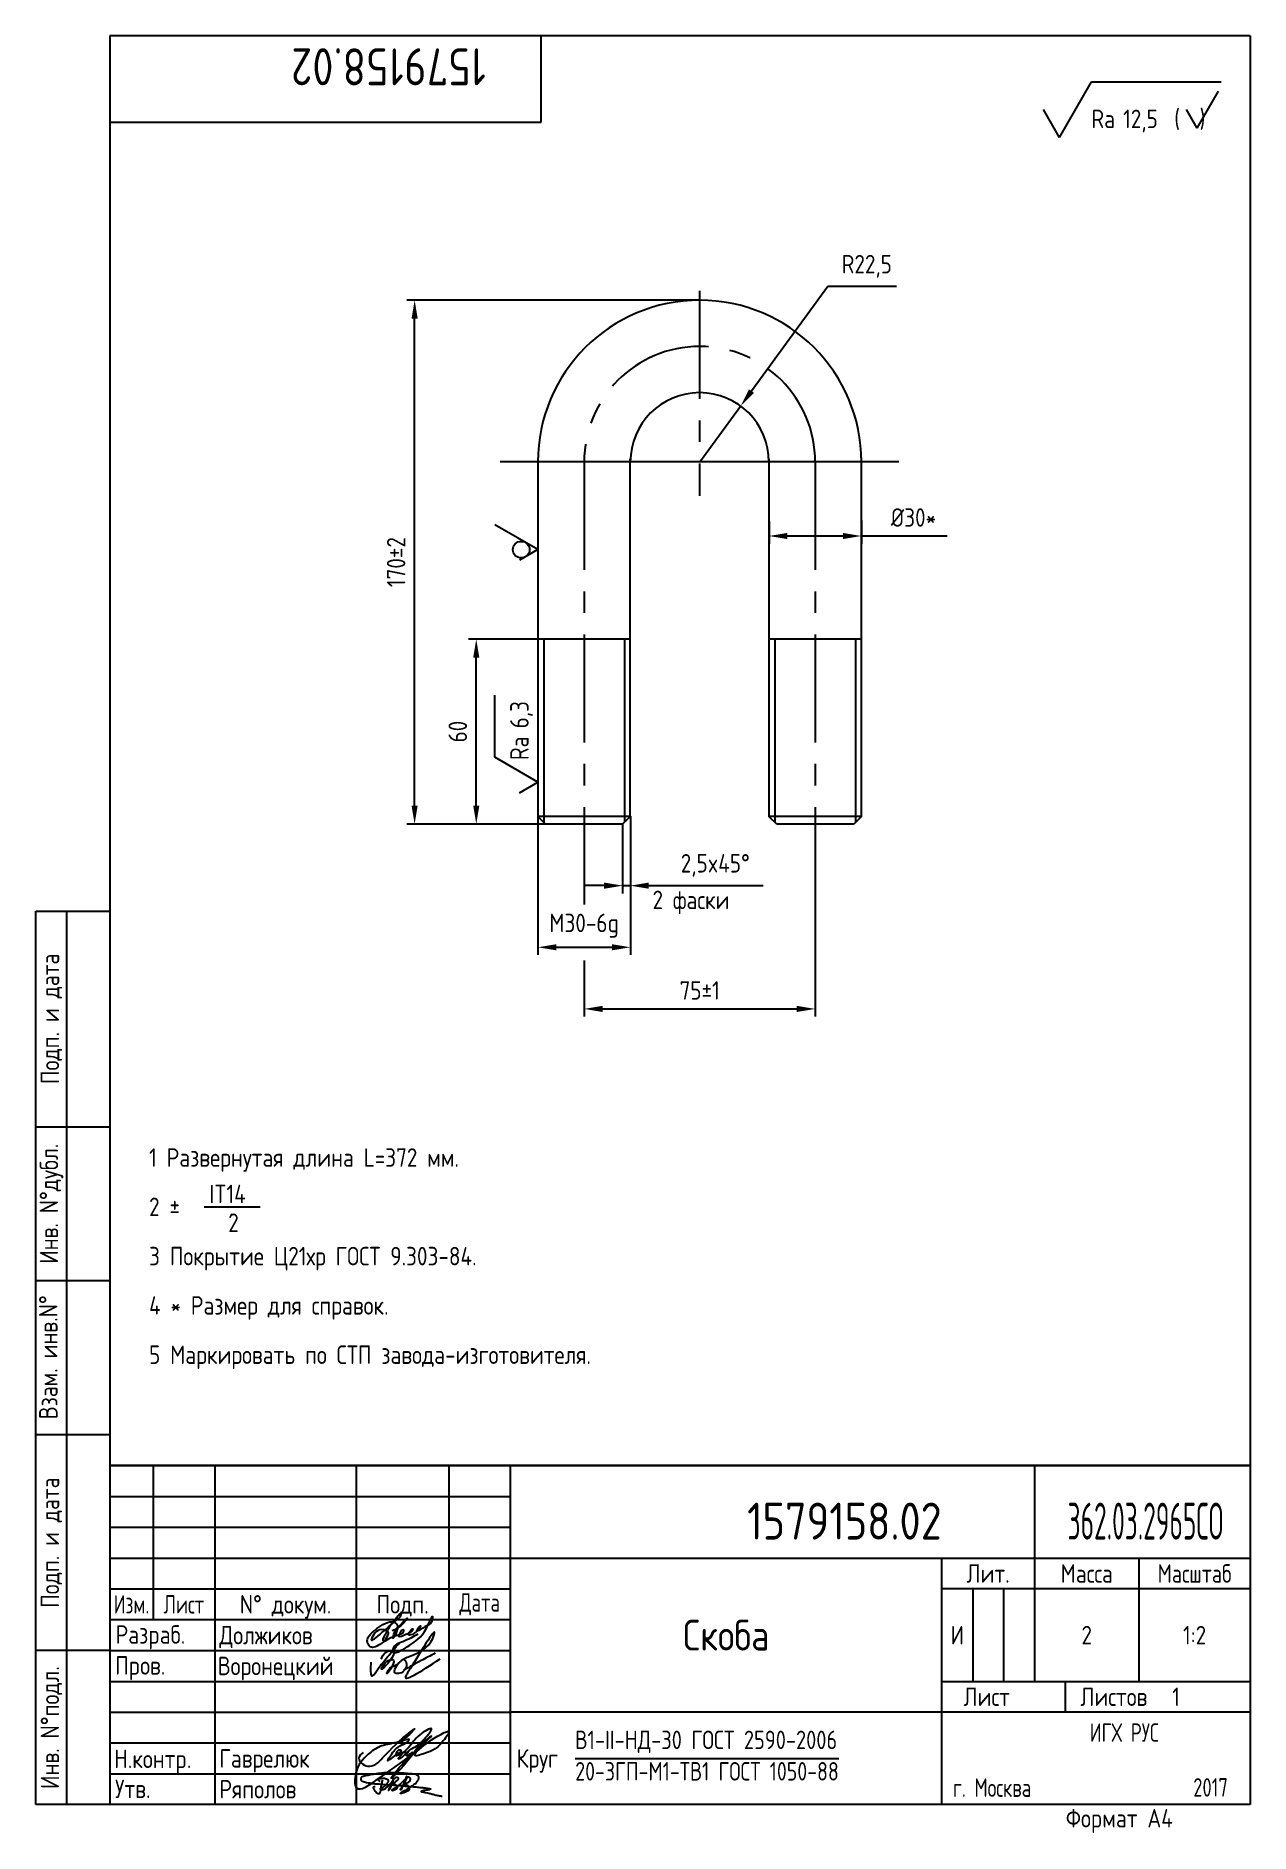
# Paper-space layout 'A4_protect' of a CAD drawing. Header units: millimetres. Extents: x 8 to 205, y 0 to 292.
# The model-space entities are those that its viewports show. They can reach past a viewport. Long polylines and large blocks are cut down to what shows.
import ezdxf
from ezdxf.enums import TextEntityAlignment as Align

# ---------------------------------------------------------------- set-up
doc = ezdxf.new("R2010")
doc.units = ezdxf.units.MM
doc.header["$LTSCALE"] = 7
doc.linetypes.add('CENTER', pattern=[2, 1.25, -0.25, 0.25, -0.25])
for name, color, linetype in [('Bord', 1, 'Continuous'), ('centr', 5, 'CENTER'), ('Cont', 6, 'Continuous'), ('DIM', 7, 'Continuous'), ('Text', 3, 'Continuous'), ('Textb', 6, 'Continuous'), ('VPORTI', 7, 'Continuous')]:
    doc.layers.add(name, color=color, linetype=linetype)
doc.layers.get('VPORTI').off()
doc.styles.add('Style1', font='romans.shx', dxfattribs={"width": 0.8})
doc.dimstyles.new('Lin_2', dxfattribs={"dimscale": 2, "dimtxt": 3, "dimasz": 3, "dimexe": 1.25, "dimexo": 0, "dimgap": 1.5, "dimtad": 1, "dimdec": 1, "dimtxsty": 'Style1', "dimcen": 2.5, "dimclrt": 3, "dimadec": 0, "dimazin": 0, "dimtfac": 1, "dimtdec": 1, "dimtmove": 0, "dimatfit": 3, "dimldrblk": 'DOT', "dimfxl": 1, "dimarcsym": 0})
doc.dimstyles.new('Rad2', dxfattribs={"dimscale": 2, "dimtxt": 3, "dimasz": 3, "dimexe": 1.25, "dimexo": 0, "dimgap": 1.5, "dimtad": 1, "dimtoh": 1, "dimtxsty": 'Style1', "dimcen": 2.5, "dimse1": 1, "dimclrt": 3, "dimadec": 0, "dimazin": 0, "dimtfac": 1, "dimtmove": 0, "dimatfit": 3, "dimldrblk": 'DOT', "dimfxl": 1, "dimarcsym": 0})

# ---------------------------------------------------------------- blocks, each defined once
blk = doc.blocks.new('A4')
at = {"layer": 'Bord'}
for p, q in [((20, 55), (85, 55)), ((20, 50), (85, 50)), ((20, 45), (85, 45)), ((160, 40), (160, 25)), ((165, 40), (165, 25)), ((20, 30), (85, 30)), ((20, 25), (85, 25)), ((20, 20), (85, 20)), ((20, 15), (85, 15)), ((20, 10), (85, 10))]:
    blk.add_line(p, q, dxfattribs=at)
at = {"layer": 'Cont'}
for p, q in [((205, 292), (20, 292)), ((20, 292), (20, 5)), ((90, 278), (90, 292)), ((205, 292), (205, 5)), ((20, 278), (90, 278)), ((8, 5), (8, 150)), ((8, 150), (20, 150)), ((13, 5), (13, 150)), ((8, 115), (20, 115)), ((20, 90), (8, 90)), ((20, 65), (8, 65)), ((205, 60), (20, 60)), ((20, 60), (205, 60)), ((27, 60), (27, 35)), ((37, 60), (37, 5)), ((60, 5), (60, 60)), ((75, 60), (75, 5)), ((85, 5), (85, 60)), ((170, 60), (170, 25)), ((85, 45), (205, 45)), ((155, 5), (155, 45)), ((187, 25), (187, 45)), ((20, 40), (85, 40)), ((205, 40), (155, 40)), ((85, 35), (20, 35)), ((20, 30), (8, 30)), ((155, 25), (205, 25)), ((175, 25), (175, 20)), ((205, 20), (85, 20)), ((20, 5), (8, 5)), ((205, 5), (20, 5))]:
    blk.add_line(p, q, dxfattribs=at)
at = {"layer": 'Text', "style": 'Style1', "width": 0.8}
for s, p in [('Подп. и дата', (10.5, 132.5)), ('Инв. N%%dдубл.', (10.5, 102.5)), ('Взам. инв.N%%d ', (10, 78.38)), ('Подп. и дата', (10.5, 47.5)), ('Инв. N%%dподл.', (10.5, 17.5))]:
    blk.add_text(s, height=3, rotation=90, dxfattribs=at).set_placement(p, align=Align.MIDDLE)
at = {"layer": 'Text', "style": 'Style1'}
for s, width, p in [('Лит.', 0.8, (162.5, 42.5)), ('Масса', 0.8, (178.5, 42.5)), ('Масштаб', 0.75, (196, 42.5)), ('Изм.', 0.7, (23.5, 37.5)), ('Лист', 0.7, (32, 37.5)), ('N%%d докум.', 0.8, (48.5, 37.5)), ('Подп.', 0.8, (67.5, 37.5)), ('Лист', 0.8, (162.27, 22.5)), ('Листов', 0.8, (182.9, 22.5))]:
    blk.add_text(s, height=3, dxfattribs=dict(at, width=width)).set_placement(p, align=Align.MIDDLE_CENTER)
at = {"layer": 'Text', "style": 'Style1', "width": 0.7}
for s, p in [('Дата', (80, 37.5)), ('ИГХ РУС', (184.61, 16.69))]:
    blk.add_text(s, height=3, dxfattribs=at).set_placement(p, align=Align.MIDDLE)
at = {"layer": 'Text', "style": 'Style1'}
for s, width, p in [('Разpаб.', 0.8, (20.92, 31.1)), ('Пpов.', 0.8, (20.84, 26.08)), ('Н.контp.', 0.8, (20.69, 10.92)), ('Утв.', 0.8, (20.84, 6.06)), ('г. Москва', 0.7, (156.81, 6.25)), ('Фоpмат А4', 0.8, (175.11, 1.29))]:
    blk.add_text(s, height=3, dxfattribs=dict(at, width=width)).set_placement(p)
for tag, p, width in [('ФИО', (39, 31), 0.8), ('ФИО', (39, 26), 0.8), ('ГОСТ_СОРТАМЕНТА', (98.19, 14), 0.8), ('ФИО', (39, 11), 0.8), ('ФИО', (39, 6), 0.8), ('200', (192.85, 6.29), 0.7)]:
    blk.add_attdef(tag, p, '', height=3, dxfattribs=dict(at, width=width))
at = {"layer": 'Text', "style": 'Style1', "width": 0.8}
for tag, p in [('И', (157.49, 32.5)), ('700', (178.5, 32.5)), ('1:20', (196, 32.5))]:
    blk.add_attdef(tag, text='', height=3, dxfattribs=at).set_placement(p, align=Align.MIDDLE)
blk.add_attdef('Сборочный_чертеж', text='', height=3, dxfattribs=at).set_placement((120, 21.3), align=Align.CENTER)
for tag, p in [('1', (171.12, 22.5)), ('2', (193, 22.5))]:
    blk.add_attdef(tag, text='', height=3, dxfattribs=at).set_placement(p, align=Align.MIDDLE_CENTER)
blk.add_attdef('ЛИСТ', text='', height=3, dxfattribs=at).set_placement((85.99, 12.5), align=Align.MIDDLE_LEFT)
at = {"layer": 'Text', "style": 'Style1', "width": 0.7}
blk.add_attdef('%%OГОСТ_ТЕХ._ТРЕБОВАНИЙ', text='', height=3, dxfattribs=at).set_placement((98.19, 8), align=Align.BOTTOM_LEFT)
at = {"layer": 'Textb', "style": 'Style1', "width": 0.8}
blk.add_attdef('1234567', (81, 290), '', height=6, rotation=180, dxfattribs=at)
blk.add_attdef('1234567', (123.4, 48), '', height=6, dxfattribs=at)
for tag, height, p in [('123ХЯ', 6, (183.62, 48)), ('НАИМЕНОВАНИЕ', 5, (120, 30))]:
    blk.add_attdef(tag, text='', height=height, dxfattribs=at).set_placement(p, align=Align.CENTER)
blk = doc.blocks.new('A$C314368CF')
at = {"layer": 'Text'}
for q in [(7.18, 6), (1.98, 3)]:
    blk.add_line((3.72, 0), q, dxfattribs=at)
at = {"layer": 'Text', "style": 'Style1', "width": 0.8}
blk.add_text('(  )', height=3, dxfattribs=at).set_placement((0, 0))
blk = doc.blocks.new('sherISO_18')
at = {"layer": 'Cont'}
for p, q in [((-30.94, -16.46), (-25.74, -7.46)), ((-25.74, -7.46), (-4.67, -7.46)), ((-30.94, -16.46), (-33.54, -11.96))]:
    blk.add_line(p, q, dxfattribs=at)
blk.add_blockref('A$C314368CF', (-12.3, -14.96))
at = {"layer": 'Textb', "style": 'Style1', "width": 0.8}
blk.add_text('Ra', height=3, dxfattribs=at).set_placement((-25.74, -14.96))
blk.add_attdef('12,5', (-20.6, -14.96), '', height=3, dxfattribs=at)
blk = doc.blocks.new('A$C63F45750')
at = {"layer": 'Text'}
for points, knots in [([(3.17, 2.37), (3.12, 2.38), (3.04, 2.41), (2.94, 2.5), (2.85, 2.57), (2.79, 2.69), (2.87, 2.77), (2.99, 2.84), (3.16, 2.89), (3.36, 2.93), (3.6, 2.95), (3.82, 2.92), (4.05, 2.87), (4.25, 2.78), (4.45, 2.63), (4.46, 2.42), (4.38, 2.26), (4.28, 2.1), (4.17, 1.94), (4.03, 1.78), (3.89, 1.62), (3.75, 1.52), (3.63, 1.43), (3.49, 1.36), (3.35, 1.3), (3.24, 1.25), (3.16, 1.21), (3.12, 1.15), (3.19, 1.1), (3.27, 1.09), (3.4, 1.07), (3.55, 1.07), (3.72, 1.12), (3.92, 1.19), (4.1, 1.34), (4.26, 1.51), (4.44, 1.65), (4.59, 1.81), (4.74, 1.93), (4.84, 2.04), (4.93, 2.14), (5.07, 2.29), (5.19, 2.53), (5.28, 2.68), (5.35, 2.96), (5.23, 2.66), (5.2, 2.44), (5.04, 2.09), (4.95, 1.81), (4.86, 1.57), (4.75, 1.31), (4.67, 1.12), (4.46, 0.78), (4.62, 1.17), (4.71, 1.45), (4.88, 1.74), (5.01, 2), (5.08, 2.19), (5.19, 2.4), (5.32, 2.58), (5.4, 2.75), (5.52, 2.89), (5.65, 3.04), (5.85, 3.1), (6.02, 3.03), (6.08, 2.87), (6.03, 2.7), (5.9, 2.51), (5.7, 2.37), (5.55, 2.23), (5.4, 2.17), (5.31, 2.12), (5.12, 2.09), (5.35, 2.07), (5.48, 2), (5.64, 1.93), (5.75, 1.8), (5.85, 1.67), (5.89, 1.54), (5.89, 1.37), (5.8, 1.2), (5.63, 1.06), (5.41, 0.94), (5.23, 0.86), (5.02, 0.92), (5.13, 1.1), (5.28, 1.16), (5.44, 1.27), (5.61, 1.36), (5.74, 1.46), (5.86, 1.53), (5.95, 1.61), (6.05, 1.69), (6.15, 1.77), (6.28, 1.87), (6.46, 2.02), (6.65, 2.19), (6.83, 2.37), (6.98, 2.49), (7.11, 2.61), (7.2, 2.74), (7.32, 2.84), (7.42, 2.97), (7.48, 3.08), (7.48, 3.27), (7.34, 3.08), (7.28, 2.94), (7.18, 2.69), (7.1, 2.46), (7, 2.22), (6.93, 1.98), (6.83, 1.78), (6.73, 1.55), (6.67, 1.34), (6.6, 1.14), (6.56, 1.03), (6.39, 0.99), (6.62, 1.33), (6.75, 1.54), (6.93, 1.87), (7.05, 2.08), (7.18, 2.32), (7.33, 2.6), (7.47, 2.89), (7.6, 3.07), (7.79, 3.18), (7.95, 3.01), (8, 2.81), (7.99, 2.62), (7.94, 2.46), (7.83, 2.33), (7.69, 2.22), (7.53, 2.11), (7.37, 2.03), (7.21, 1.99), (7.11, 1.97), (6.89, 1.98), (7.07, 1.94), (7.15, 1.9), (7.27, 1.88), (7.39, 1.84), (7.52, 1.81), (7.62, 1.72), (7.7, 1.62), (7.78, 1.51), (7.83, 1.39), (7.87, 1.26), (7.88, 1.13), (7.86, 0.99), (7.75, 0.88), (7.6, 0.77), (7.4, 0.73), (7.19, 0.66), (6.97, 0.55), (6.71, 0.48), (6.57, 0.44), (6.42, 0.42), (6.52, 0.58), (6.61, 0.64), (6.81, 0.78), (7.06, 0.89), (7.33, 1.04), (7.55, 1.16), (7.7, 1.24), (7.84, 1.32), (7.99, 1.43), (8.21, 1.58), (8.48, 1.76), (8.74, 1.95), (8.97, 2.12), (9.1, 2.29), (9.23, 2.44), (9.3, 2.6), (9.37, 2.74), (9.42, 2.92), (9.45, 3.13), (9.21, 3.48), (8.67, 3.59), (8.09, 3.63), (7.57, 3.66), (7.06, 3.74), (6.57, 3.75), (6.09, 3.74), (5.67, 3.78), (5.28, 3.78), (4.96, 3.81), (4.65, 3.83), (4.31, 3.82), (3.97, 3.79), (3.61, 3.74), (3.22, 3.67), (2.86, 3.66), (2.53, 3.61), (2.18, 3.52), (1.78, 3.54), (1.38, 3.37), (0.96, 3.35), (0.58, 3.24), (0.25, 3.19), (0.03, 3.06), (-0.03, 2.83), (0.02, 2.6), (0.26, 2.38), (0.59, 2.33), (1, 2.2), (1.48, 2.15), (1.93, 2.05), (2.35, 2.02), (2.72, 2.01), (3.11, 1.94), (3.68, 1.94), (4.25, 1.83), (4.91, 1.87), (5.53, 1.76), (6.13, 1.72), (6.73, 1.71), (7.32, 1.62), (7.99, 1.55), (8.64, 1.54), (9.16, 1.46), (9.61, 1.42), (10.03, 1.4), (10.41, 1.32), (10.73, 1.29), (11.01, 1.24), (11.18, 1.23), (11.42, 1.14), (11.18, 1.06), (11.01, 1.03), (10.71, 0.98), (10.37, 0.92), (10.1, 0.91), (9.65, 0.75), (10.22, 0.67), (10.54, 0.59), (11.08, 0.47), (11.61, 0.35), (12.17, 0.15), (12.64, 0.08), (12.98, 0.03), (13.11, 0.01), (13.18, 0)], [0, 0, 0, 0, 0.153866, 0.270441, 0.388867, 0.510533, 0.592156, 0.71333, 0.90842, 1.11344, 1.349254, 1.61246, 1.782219, 2.047249, 2.291879, 2.451528, 2.651081, 2.806158, 3.017979, 3.227348, 3.462381, 3.633009, 3.75766, 3.920516, 4.080796, 4.214529, 4.291786, 4.349969, 4.397594, 4.50822, 4.594826, 4.799244, 4.954392, 5.128468, 5.437537, 5.632649, 5.842485, 6.094987, 6.293219, 6.410959, 6.551192, 6.687808, 7.022147, 7.294342, 7.425356, 7.52079, 7.946481, 8.313051, 8.59833, 8.833695, 9.090496, 9.427695, 9.601191, 9.883219, 10.093306, 10.673943, 10.798776, 10.974628, 11.287247, 11.486184, 11.648652, 11.848902, 12.027194, 12.25348, 12.40059, 12.537783, 12.716293, 12.91523, 13.208551, 13.438489, 13.549668, 13.67779, 13.77127, 13.930001, 14.029091, 14.272112, 14.434836, 14.547084, 14.739051, 14.830983, 15.061241, 15.268922, 15.500489, 15.788979, 15.879568, 16.024283, 16.221854, 16.418714, 16.593102, 16.783247, 16.91018, 17.018213, 17.135263, 17.278205, 17.430482, 17.620087, 17.979626, 18.191789, 18.388716, 18.565718, 18.714854, 18.857929, 19.039974, 19.171375, 19.283034, 19.400085, 19.618058, 19.882245, 20.150781, 20.377854, 20.649532, 20.89723, 21.042543, 21.40016, 21.557817, 21.667145, 21.752781, 21.926256, 22.412297, 22.813145, 22.961412, 23.171289, 23.607257, 23.940428, 24.110007, 24.291214, 24.48084, 24.697609, 24.904078, 25.034245, 25.218018, 25.407651, 25.573473, 25.787447, 25.930292, 26.051316, 26.18846, 26.285312, 26.406799, 26.52425, 26.630463, 26.793722, 26.898606, 27.029313, 27.171012, 27.314101, 27.419918, 27.580557, 27.709367, 27.829268, 28.024364, 28.266961, 28.41242, 28.705761, 28.989137, 29.187748, 29.233768, 29.332802, 29.529535, 29.667094, 30.039923, 30.332117, 30.61061, 30.769982, 30.856778, 31.109923, 31.313488, 31.656425, 32.066331, 32.296628, 32.49714, 32.710276, 32.891468, 33.014834, 33.177747, 33.444503, 33.618009, 34.409008, 34.914636, 35.419802, 35.95397, 36.458179, 36.88069, 37.388403, 37.738353, 38.034261, 38.353468, 38.693154, 39.037638, 39.391136, 39.787481, 40.203773, 40.488977, 40.784975, 41.26625, 41.668005, 42.070065, 42.499388, 42.869834, 43.079573, 43.213439, 43.554591, 43.717296, 44.153724, 44.506336, 45.019111, 45.587859, 45.90191, 46.270392, 46.703958, 47.093115, 47.952647, 48.44014, 49.079253, 49.808223, 50.268654, 50.851051, 51.604831, 52.298429, 52.776925, 53.1907, 53.661988, 54.042386, 54.348524, 54.616841, 54.853814, 54.983777, 55.126096, 55.333328, 55.613101, 56.008732, 56.315809, 56.59982, 56.87931, 57.399251, 57.889617, 58.432507, 59.066698, 59.660314, 59.862668, 60.07277, 60.07277, 60.07277, 60.07277]), ([(2.31, 1.53), (2.26, 1.52), (2.17, 1.51), (2.06, 1.48), (1.93, 1.38), (2.07, 1.25), (2.14, 1.11), (2.26, 0.93), (2.39, 0.72), (2.57, 0.54), (2.71, 0.44), (2.86, 0.4), (3.02, 0.43), (3.14, 0.54), (3.21, 0.79), (3.25, 1.07), (3.31, 1.4), (3.35, 1.67), (3.38, 1.92), (3.47, 2.19), (3.5, 2.43), (3.54, 2.59), (3.56, 2.64)], [0, 0, 0, 0, 0.15847, 0.269731, 0.363591, 0.555514, 0.688037, 0.848606, 1.204359, 1.433632, 1.58673, 1.729549, 1.880686, 2.057874, 2.19169, 2.63505, 2.928153, 3.184121, 3.441863, 3.696117, 4.025873, 4.178055, 4.178055, 4.178055, 4.178055])]:
    blk.add_open_spline(points, degree=3, knots=knots, dxfattribs=at)
blk = doc.blocks.new('sherISO_09')
at = {"layer": 'Text'}
for q in [(4.04, 7), (-1.73, 3)]:
    blk.add_line((0, 0), q, dxfattribs=at)
blk.add_circle((0, 2.71), 1.35, dxfattribs=at)
blk = doc.blocks.new('sherISO_03')
at = {"layer": 'Text'}
blk.add_line((4.04, 7), (14.12, 7), dxfattribs=at)
blk.add_lwpolyline([(-1.73, 3), (0, 0), (4.04, 7)], dxfattribs=at)
at = {"layer": 'Text', "style": 'Style1', "width": 0.8}
blk.add_text('Ra', height=3, dxfattribs=at).set_placement((3.58, 1.5))
blk.add_attdef('6,3', (8.73, 1.5), '', height=3, dxfattribs=at)
blk = doc.blocks.new('*D9')
at = {"layer": 'Defpoints', "color": 0, "transparency": 16777216}
for p in [(996.4, 29.17), (998.9, 31.67), (998.9, 9.17)]:
    blk.add_point(p, dxfattribs=at)
at = {"layer": 'DIM', "color": 0, "lineweight": -2, "transparency": 16777216}
for p, q in [((996.4, 29.17), (996.4, 6.67)), ((998.9, 31.67), (998.9, 6.67)), ((990.4, 9.17), (984.4, 9.17)), ((996.4, 9.17), (998.9, 9.17)), ((1004.9, 9.17), (1042.04, 9.17))]:
    blk.add_line(p, q, dxfattribs=at)
at = {"layer": 'DIM', "color": 0, "transparency": 16777216}
for points in [[(990.4, 10.17), (990.4, 8.17), (996.4, 9.17)], [(1004.9, 10.17), (1004.9, 8.17), (998.9, 9.17)]]:
    blk.add_solid(points, dxfattribs=at)
at = {"layer": 'DIM', "color": 3, "transparency": 16777216, "insert": (1026.47, 15.74), "char_height": 6, "attachment_point": 5, "style": 'Style1'}
blk.add_mtext('2,5x45%%d', dxfattribs=at)
blk = doc.blocks.new('_Dot')
at = {"color": 0, "linetype": 'ByBlock', "lineweight": -2}
blk.add_line((-0.5, 0), (-1, 0), dxfattribs=at)
at = {"color": 0, "linetype": 'ByBlock', "const_width": 0.5}
blk.add_lwpolyline([(-0.25, 0, 1), (0.25, 0, 1)], format="xyb", close=True, dxfattribs=at)
blk = doc.blocks.new('*D10')
at = {"layer": 'Defpoints', "color": 0, "transparency": 16777216}
for p in [(968.9, 31.67), (998.9, 9.17), (998.9, -10.83)]:
    blk.add_point(p, dxfattribs=at)
at = {"layer": 'DIM', "color": 0, "lineweight": -2, "transparency": 16777216}
for p, q in [((968.9, 31.67), (968.9, -13.33)), ((998.9, 9.17), (998.9, -13.33)), ((974.9, -10.83), (992.9, -10.83))]:
    blk.add_line(p, q, dxfattribs=at)
at = {"layer": 'DIM', "color": 0, "transparency": 16777216}
for points in [[(974.9, -9.83), (974.9, -11.83), (968.9, -10.83)], [(992.9, -9.83), (992.9, -11.83), (998.9, -10.83)]]:
    blk.add_solid(points, dxfattribs=at)
at = {"layer": 'DIM', "color": 3, "transparency": 16777216, "insert": (983.9, -3.83), "char_height": 6, "attachment_point": 5, "style": 'Style1'}
blk.add_mtext('М30-6g', dxfattribs=at)
blk = doc.blocks.new('*D11')
at = {"layer": 'Defpoints', "color": 0, "transparency": 16777216}
for p in [(1058.9, 24.37), (983.9, -15.13), (1058.9, -30.83)]:
    blk.add_point(p, dxfattribs=at)
at = {"layer": 'DIM', "color": 0, "lineweight": -2, "transparency": 16777216}
for p, q in [((1058.9, 24.37), (1058.9, -33.33)), ((983.9, -15.13), (983.9, -33.33)), ((989.9, -30.83), (1052.9, -30.83))]:
    blk.add_line(p, q, dxfattribs=at)
at = {"layer": 'DIM', "color": 0, "transparency": 16777216}
for points in [[(989.9, -29.83), (989.9, -31.83), (983.9, -30.83)], [(1052.9, -29.83), (1052.9, -31.83), (1058.9, -30.83)]]:
    blk.add_solid(points, dxfattribs=at)
at = {"layer": 'DIM', "color": 3, "transparency": 16777216, "insert": (1021.4, -24.83), "char_height": 6, "attachment_point": 5, "style": 'Style1'}
blk.add_mtext('75±1', dxfattribs=at)
blk = doc.blocks.new('*D12')
at = {"layer": 'Defpoints', "color": 0, "transparency": 16777216}
for p in [(1043.9, 127.32), (1073.9, 127.68), (1073.9, 122.65)]:
    blk.add_point(p, dxfattribs=at)
at = {"layer": 'DIM', "color": 0, "lineweight": -2, "transparency": 16777216}
for p, q in [((1043.9, 127.32), (1043.9, 120.15)), ((1049.9, 122.65), (1067.9, 122.65)), ((1073.9, 127.68), (1073.9, 120.15)), ((1073.9, 122.65), (1101.67, 122.65))]:
    blk.add_line(p, q, dxfattribs=at)
at = {"layer": 'DIM', "color": 0, "transparency": 16777216}
for points in [[(1049.9, 123.65), (1049.9, 121.65), (1043.9, 122.65)], [(1067.9, 123.65), (1067.9, 121.65), (1073.9, 122.65)]]:
    blk.add_solid(points, dxfattribs=at)
at = {"layer": 'DIM', "color": 3, "transparency": 16777216, "insert": (1090.78, 128.65), "char_height": 6, "attachment_point": 5, "style": 'Style1'}
blk.add_mtext('%%c30*', dxfattribs=at)
blk = doc.blocks.new('*D13')
at = {"layer": 'Defpoints', "color": 0, "transparency": 16777216}
for p in [(928.9, 199.17), (1021.4, 199.17), (948.9, 29.17)]:
    blk.add_point(p, dxfattribs=at)
at = {"layer": 'DIM', "color": 0, "lineweight": -2, "transparency": 16777216}
for p, q in [((1021.4, 199.17), (926.4, 199.17)), ((928.9, 35.17), (928.9, 193.17)), ((948.9, 29.17), (926.4, 29.17))]:
    blk.add_line(p, q, dxfattribs=at)
at = {"layer": 'DIM', "color": 0, "transparency": 16777216}
for points in [[(927.9, 193.17), (929.9, 193.17), (928.9, 199.17)], [(927.9, 35.17), (929.9, 35.17), (928.9, 29.17)]]:
    blk.add_solid(points, dxfattribs=at)
at = {"layer": 'DIM', "color": 3, "transparency": 16777216, "insert": (922.9, 114.17), "char_height": 6, "attachment_point": 5, "rotation": 90, "style": 'Style1'}
blk.add_mtext('170±2', dxfattribs=at)
blk = doc.blocks.new('*D14')
at = {"layer": 'Defpoints', "color": 0, "transparency": 16777216}
for p in [(948.9, 89.17), (968.9, 89.17), (971.4, 29.17)]:
    blk.add_point(p, dxfattribs=at)
at = {"layer": 'DIM', "color": 0, "lineweight": -2, "transparency": 16777216}
for p, q in [((968.9, 89.17), (946.4, 89.17)), ((948.9, 35.17), (948.9, 83.17)), ((971.4, 29.17), (946.4, 29.17))]:
    blk.add_line(p, q, dxfattribs=at)
at = {"layer": 'DIM', "color": 0, "transparency": 16777216}
for points in [[(947.9, 83.17), (949.9, 83.17), (948.9, 89.17)], [(947.9, 35.17), (949.9, 35.17), (948.9, 29.17)]]:
    blk.add_solid(points, dxfattribs=at)
at = {"layer": 'DIM', "color": 3, "transparency": 16777216, "insert": (942.9, 59.17), "char_height": 6, "attachment_point": 5, "rotation": 90, "style": 'Style1'}
blk.add_mtext('60', dxfattribs=at)
blk = doc.blocks.new('*D15')
at = {"layer": 'Defpoints', "color": 0, "transparency": 16777216}
for p in [(1034.68, 164.83), (1021.4, 146.67)]:
    blk.add_point(p, dxfattribs=at)
at = {"layer": 'DIM', "color": 0, "lineweight": -2, "transparency": 16777216}
for p, q in [((1063.03, 203.61), (1038.22, 169.68)), ((1085.23, 203.61), (1063.03, 203.61)), ((1021.4, 146.67), (1034.68, 164.83))]:
    blk.add_line(p, q, dxfattribs=at)
at = {"layer": 'DIM', "color": 0, "transparency": 16777216}
blk.add_solid([(1037.41, 170.27), (1039.03, 169.09), (1034.68, 164.83)], dxfattribs=at)
at = {"layer": 'DIM', "color": 3, "transparency": 16777216, "insert": (1075.63, 210.18), "char_height": 6, "attachment_point": 5, "style": 'Style1'}
blk.add_mtext('R22,5', dxfattribs=at)

msp = doc.modelspace()

# ---------------------------------------------------------------- linework, layer by layer
at = {"layer": 'Bord', "ltscale": 16}
for p, q in [((970.793, 89.169), (970.793, 29.775)), ((997.004, 89.169), (997.004, 29.775)), ((1045.793, 89.169), (1045.793, 29.775)), ((1072.004, 89.169), (1072.004, 29.775))]:
    msp.add_line(p, q, dxfattribs=at)
at = {"layer": 'centr'}
for p, q in [((1021.398, 202.171), (1021.398, 135.724)), ((983.898, 146.669), (983.898, 25.292)), ((1058.898, 146.669), (1058.898, 24.367))]:
    msp.add_line(p, q, dxfattribs=at)
at = {"layer": 'centr', "ltscale": 16}
msp.add_line((1086.012, 146.669), (956.711, 146.669), dxfattribs=at)
at = {"layer": 'centr'}
msp.add_arc((1021.398, 146.669), 37.5, 0, 180, dxfattribs=at)
at = {"layer": 'Cont'}
for p, q in [((968.898, 147.669), (968.898, 31.669)), ((998.898, 31.669), (998.898, 147.669)), ((1043.898, 147.669), (1043.898, 31.669)), ((1073.898, 31.669), (1073.898, 147.669))]:
    msp.add_line(p, q, dxfattribs=at)
at = {"layer": 'Cont', "ltscale": 16}
for p, q in [((998.898, 89.169), (968.898, 89.169)), ((1073.898, 89.169), (1043.898, 89.169)), ((971.398, 29.169), (968.898, 31.669)), ((998.898, 31.669), (968.898, 31.669)), ((996.398, 29.169), (971.398, 29.169)), ((998.898, 31.669), (996.398, 29.169)), ((1046.398, 29.169), (1043.898, 31.669)), ((1073.898, 31.669), (1043.898, 31.669)), ((1071.398, 29.169), (1046.398, 29.169)), ((1073.898, 31.669), (1071.398, 29.169))]:
    msp.add_line(p, q, dxfattribs=at)
at = {"layer": 'Cont'}
for radius in [52.5, 22.5]:
    msp.add_arc((1021.398, 146.669), radius, 0, 180, dxfattribs=at)
at = {"layer": 'DIM'}
msp.add_line((983.898, 25.292), (983.898, 3.078), dxfattribs=at)

# ---------------------------------------------------------------- block references
at = {"layer": 'DIM', "xscale": 2, "yscale": 2, "zscale": 2, "rotation": 90}
msp.add_blockref('sherISO_09', (968.898, 118.215), dxfattribs=at)
msp.add_blockref('sherISO_03', (968.898, 42.757), dxfattribs=at).add_auto_attribs({'6,3': '6,3'})

# ---------------------------------------------------------------- texts
at = {"layer": 'Text', "style": 'Style1', "width": 0.8}
msp.add_text('2 фаски', height=6, dxfattribs=at).set_placement((1006.098, 1.559))

# ---------------------------------------------------------------- dimensions: what is measured, and where the dimension line sits
at = {"layer": 'DIM'}
dim = msp.add_radius_dim(center=(1021.398, 146.669), mpoint=(1034.678, 164.832), dimstyle='Rad2', dxfattribs=at)
dim.commit()
dim.dimension.update_dxf_attribs({"geometry": '*D15', "text_midpoint": (1075.631, 203.611), "dimtype": 164})
dim = msp.add_linear_dim(base=(928.898, 199.169), p1=(948.898, 29.169), p2=(1021.398, 199.169), angle=90, text='<>±2', dimstyle='Lin_2', dxfattribs=at)
dim.commit()
dim.dimension.update_dxf_attribs({"geometry": '*D13', "text_midpoint": (922.898, 114.169)})
for base, p1, p2, text, picture, middle in [((1073.898, 122.648), (1043.898, 127.32), (1073.898, 127.685), '%%c<>*', '*D12', (1090.784, 122.648)), ((998.898, -10.831), (968.898, 31.669), (998.898, 9.169), 'М<>-6g', '*D10', (983.898, -10.831)), ((998.898, 9.169), (996.398, 29.169), (998.898, 31.669), '<>x45%%d', '*D9', (1026.47, 9.169))]:
    dim = msp.add_linear_dim(base=base, p1=p1, p2=p2, text=text, dimstyle='Lin_2', dxfattribs=at)
    dim.commit()
    dim.dimension.update_dxf_attribs({"geometry": picture, "text_midpoint": middle, "dimtype": 160})
dim = msp.add_linear_dim(base=(948.898, 89.169), p1=(971.398, 29.169), p2=(968.898, 89.169), angle=90, dimstyle='Lin_2', dxfattribs=at)
dim.commit()
dim.dimension.update_dxf_attribs({"geometry": '*D14', "text_midpoint": (942.898, 59.169)})
dim = msp.add_linear_dim(base=(1058.898, -30.831), p1=(983.898, -15.126), p2=(1058.898, 24.367), text='<>±1', dimstyle='Lin_2', override={"dimtol": 0, "dimlim": 0, "dimtp": 0, "dimtm": 0, "dimtfac": 1, "dimtdec": 2, "dimtolj": 0, "dimtzin": 8}, dxfattribs=at)
dim.commit()
dim.dimension.update_dxf_attribs({"geometry": '*D11', "text_midpoint": (1021.398, -24.831)})

psp = doc.layouts.new('A4_protect')

# ---------------------------------------------------------------- linework, layer by layer
at = {"layer": 'Cont'}
psp.add_line((205, 292), (205, 5), dxfattribs=at)
at = {"layer": 'Text'}
psp.add_line((35.28, 102), (44.4, 102), dxfattribs=at)
for points, knots in [([(69.96, 32.63), (69.2, 32.21), (67.89, 31.49), (66.01, 30.9), (65.69, 28.97), (70.62, 32.08), (70.95, 32.68), (72.36, 35.71), (72.32, 34.27), (71.45, 34.15), (69.26, 32.67), (70.57, 34.43), (70.04, 32.91), (67.51, 31.81), (69.4, 33.98), (68.86, 32.78), (68.13, 32.81), (66.26, 31.56), (67.6, 33.83), (67.72, 32.73), (65.82, 32.29), (64.54, 31.46), (62.4, 30.11), (61.35, 31.84), (62.85, 33.26), (64.26, 34.22), (65.54, 34.86), (66.5, 34.44), (66.91, 33.45), (65.61, 31.14), (66.31, 33.43), (66.91, 33.88), (68.56, 35.69), (67.57, 34.24), (66.84, 33.7), (66.04, 33.3), (65.79, 33.18)], [0, 0, 0, 0, 2.703743, 4.672825, 5.02799, 7.955933, 13.437489, 13.883188, 14.189441, 16.413959, 17.478513, 18.47964, 18.959294, 20.910841, 22.003091, 22.470554, 23.533771, 24.710748, 26.01626, 26.201331, 27.488187, 30.382065, 32.258784, 33.069724, 35.439902, 37.010787, 38.612861, 39.32109, 39.818865, 41.83144, 42.782113, 44.494961, 45.867914, 46.467245, 48.290622, 49.101188, 49.101188, 49.101188, 49.101188]), ([(64.31, 31.85), (64.73, 32.77), (65.27, 33.95), (67.54, 36.52), (67.09, 35.35), (65.58, 34.32), (61.38, 30.21), (63.03, 32.95), (64.01, 33.64), (65.57, 32.95), (64.93, 32.14), (64.41, 31.45), (64.25, 31.72), (64.29, 31.8), (64.31, 31.85)], [0, 0, 0, 0, 4.062617, 5.226919, 5.800291, 6.663227, 11.774431, 12.938639, 14.11351, 15.354081, 16.396133, 16.918576, 17.03251, 17.182794, 17.182794, 17.182794, 17.182794]), ([(64.04, 28.66), (64.2, 29.04), (64.52, 29.79), (67.02, 30.34), (65.21, 27.9), (63.7, 26.56), (64.75, 28.56), (66.89, 28.63), (64.42, 25.33), (65.48, 27.54), (66.65, 27.44), (67.62, 28.94), (68.46, 27.56), (67.62, 26.23), (65.59, 26.22), (67.17, 28.63), (69.58, 29.29), (71.95, 30.58), (73.44, 35.01), (69.66, 28.48), (66.99, 24.34), (70.46, 26.6), (73.6, 28.66)], [0, 0, 0, 0, 1.213353, 2.399709, 5.497648, 5.861317, 7.611627, 8.43806, 10.837371, 11.583123, 13.461301, 14.534506, 15.162086, 17.217848, 17.944717, 20.123775, 21.948027, 26.460707, 27.144718, 34.52243, 35.159468, 41.304292, 41.304292, 41.304292, 41.304292]), ([(62.35, 28.1), (62.31, 27.65), (62.25, 26.99), (62.4, 25.45), (63.74, 27.35), (64.87, 28.78), (66.25, 30.39), (67.05, 31.33)], [0, 0, 0, 0, 1.523947, 2.237958, 3.351836, 5.856423, 9.374056, 9.374056, 9.374056, 9.374056]), ([(72.78, 29.55), (72.01, 29.16), (70.3, 28.29), (68.63, 27.33), (67.7, 26.81)], [0, 0, 0, 0, 2.587978, 5.77327, 5.77327, 5.77327, 5.77327]), ([(61.09, 13.47), (60.76, 13.16), (59.88, 12.35), (62.27, 10.49), (65.4, 13.75), (66.89, 15.37), (69.78, 17.59), (67.88, 15.51), (66.47, 14.98), (63.77, 14.6), (61.47, 12.94), (59.74, 10.9), (59.59, 6.38), (65.75, 10.75), (69.5, 13.35), (72.78, 16.06), (75.45, 17.19), (73.13, 13.85), (71.84, 13.54), (68.53, 12.48), (70.8, 14.91), (72.87, 16.63), (70.18, 14.82), (69.07, 12.72), (64.29, 7.59), (66.89, 11.08), (70.01, 14.3), (67.87, 12.49), (68.43, 13.82), (69.59, 14.35), (70.77, 15.21), (73.03, 18.06), (69.41, 15.95), (69.11, 14.64), (66.07, 12.04), (67.69, 12.73), (68.29, 13.96), (67.23, 13.18), (65.93, 12.65), (66.98, 14.3), (67.34, 13.58), (66.27, 13.12), (64.46, 11.36), (65.95, 13.6), (66.87, 14.56), (68.03, 14.88), (68.98, 15.91), (67.73, 15.43), (66.69, 15.03)], [0, 0, 0, 0, 1.17994, 3.087717, 5.863103, 12.338328, 12.854096, 14.088578, 16.834551, 19.302558, 21.570562, 25.210018, 27.650956, 31.348291, 40.129863, 44.562748, 45.223917, 46.979401, 51.214655, 52.099288, 55.323111, 56.227801, 58.471865, 60.028126, 65.752911, 68.466223, 71.038525, 71.934922, 72.780229, 73.495807, 76.028152, 77.999346, 80.11892, 83.1954, 85.334448, 86.270878, 87.060466, 88.110212, 88.803314, 89.989889, 90.197567, 90.706974, 92.884587, 94.19917, 96.055742, 97.375783, 97.753899, 99.636325, 99.636325, 99.636325, 99.636325])]:
    psp.add_open_spline(points, degree=3, knots=knots, dxfattribs=at)

# ---------------------------------------------------------------- block references
ref = psp.add_blockref('A4', (0, 0))
ref.add_attrib('ФИО', 'Должиков', (37.76, 31), dxfattribs={"layer": 'Text', "height": 3, "style": 'Style1', "width": 0.8})
ref.add_attrib('ФИО', 'Воронецкий', (37.5, 26), dxfattribs={"layer": 'Text', "height": 3, "style": 'Style1', "width": 0.8})
ref.add_attrib('ФИО', 'Гаврелюк', (37.76, 11), dxfattribs={"layer": 'Text', "height": 3, "style": 'Style1', "width": 0.8})
ref.add_attrib('ФИО', 'Ряполов', (37.77, 6), dxfattribs={"layer": 'Text', "height": 3, "style": 'Style1', "width": 0.8})
ref.add_attrib('123ХЯ', '362.03.2965СО', dxfattribs={"layer": 'Textb', "height": 6, "style": 'Style1', "width": 0.48}).set_placement((188.02, 48), align=Align.CENTER)
ref.add_attrib('1234567', '1579158.02', (123.4, 48), dxfattribs={"layer": 'Textb', "height": 6, "style": 'Style1', "width": 0.8})
ref.add_attrib('НАИМЕНОВАНИЕ', 'Скоба', dxfattribs={"layer": 'Textb', "height": 5, "style": 'Style1', "width": 0.8}).set_placement((120, 30), align=Align.CENTER)
ref.add_attrib('ЛИСТ', 'Круг ', dxfattribs={"layer": 'Text', "height": 3, "style": 'Style1', "width": 0.8}).set_placement((85.99, 12.5), align=Align.MIDDLE_LEFT)
ref.add_attrib('ГОСТ_СОРТАМЕНТА', 'В1-II-НД-30 ГОСТ 2590-2006', (95.48, 14), dxfattribs={"layer": 'Text', "height": 3, "style": 'Style1', "width": 0.77})
ref.add_attrib('%%OГОСТ_ТЕХ._ТРЕБОВАНИЙ', '%%O20-3ГП-М1-ТВ1 ГОСТ 1050-88', dxfattribs={"layer": 'Text', "height": 3, "style": 'Style1', "width": 0.75}).set_placement((95.51, 8), align=Align.BOTTOM_LEFT)
ref.add_attrib('И', 'И', dxfattribs={"layer": 'Text', "height": 3, "style": 'Style1', "width": 0.8}).set_placement((157.49, 32.5), align=Align.MIDDLE)
ref.add_attrib('700', '2', dxfattribs={"layer": 'Text', "height": 3, "style": 'Style1', "width": 0.8}).set_placement((178.5, 32.5), align=Align.MIDDLE)
ref.add_attrib('1:20', '1:2', dxfattribs={"layer": 'Text', "height": 3, "style": 'Style1', "width": 0.8}).set_placement((196, 32.5), align=Align.MIDDLE)
ref.add_attrib('2', '1', dxfattribs={"layer": 'Text', "height": 3, "style": 'Style1', "width": 0.8}).set_placement((193, 22.5), align=Align.MIDDLE_CENTER)
ref.add_attrib('200', '2017', (195.78, 6.29), dxfattribs={"layer": 'Text', "height": 3, "style": 'Style1', "width": 0.7})
ref.add_attrib('1234567', '1579158.02', (81, 290), dxfattribs={"layer": 'Textb', "height": 6, "rotation": 180, "style": 'Style1', "width": 0.8})
at = {"layer": 'Cont'}
psp.add_blockref('A$C63F45750', (60.71, 6.37), dxfattribs=at)
at = {"layer": 'DIM', "ltscale": 2}
psp.add_blockref('sherISO_18', (205, 292), dxfattribs=at).add_auto_attribs({'12,5': '12,5'})

# ---------------------------------------------------------------- texts
at = {"layer": 'DIM', "color": 3, "style": 'Style1', "width": 0.8}
for s, p in [('IT14', (36.14, 102.59)), ('2 %%p     .', (26.36, 100.5)), ('2', (39.2, 97.92))]:
    psp.add_text(s, height=3, dxfattribs=at).set_placement(p)
at = {"layer": 'Text', "style": 'Style1', "width": 0.8}
for s, p in [('1 Развернутая длина L=372 мм.', (26.36, 108.5)), ('3 Покрытие Ц21хр ГОСТ 9.303-84.', (26.36, 92.5)), ('4 * Размер для справок.', (26.36, 84.5)), ('5 Маркировать по СТП завода-изготовителя.', (26.36, 76.5))]:
    psp.add_text(s, height=3, dxfattribs=at).set_placement(p)

# ---------------------------------------------------------------- viewports
at = {"layer": 'VPORTI'}
psp.add_viewport(center=(110.5, 197.81), size=(109.32, 139.696), view_center_point=(1011.009, 96.558), view_height=279.3913, dxfattribs=at)

doc.saveas('drawing.dxf')
